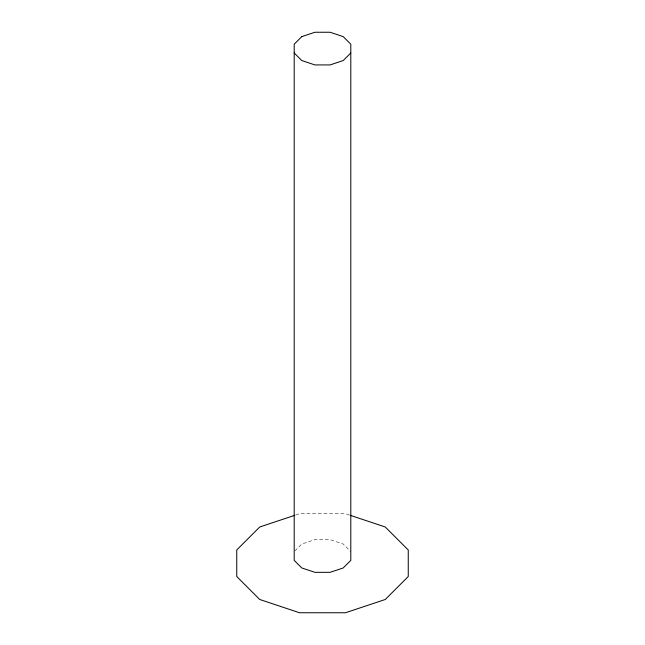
<?xml version="1.0" encoding="UTF-8"?>
<svg xmlns="http://www.w3.org/2000/svg" width="645" height="645" viewBox="0 0 645 645"><rect width="100%" height="100%" fill="white"/><g stroke="black" fill="none" stroke-linecap="round" stroke-linejoin="round"><path stroke-width="0.48" stroke-dasharray="3.23 2.42" d="M294.894 550.927L301.787 544.033L314.921 539.655L330.079 539.655L343.213 544.033L350.799 551.612M295.733 515L299.522 513.734L345.478 513.734L349.267 515"/><path stroke-width="0.97" d="M350.799 52.963L343.213 60.549L330.079 64.927L314.921 64.927L301.787 60.549L294.201 52.963M294.781 515.315L259.725 526.997L236.747 549.975L236.747 576.509L259.725 599.487L299.522 612.75L345.478 612.75L385.275 599.487L408.253 576.509L408.253 549.975L385.275 526.997L350.219 515.315M301.787 36.628L294.201 44.207L294.201 560.368L301.787 567.955L314.921 572.333L330.079 572.333L343.213 567.955L350.799 560.368L350.799 44.207L343.213 36.628L330.079 32.25L314.921 32.25L301.787 36.628"/></g></svg>
